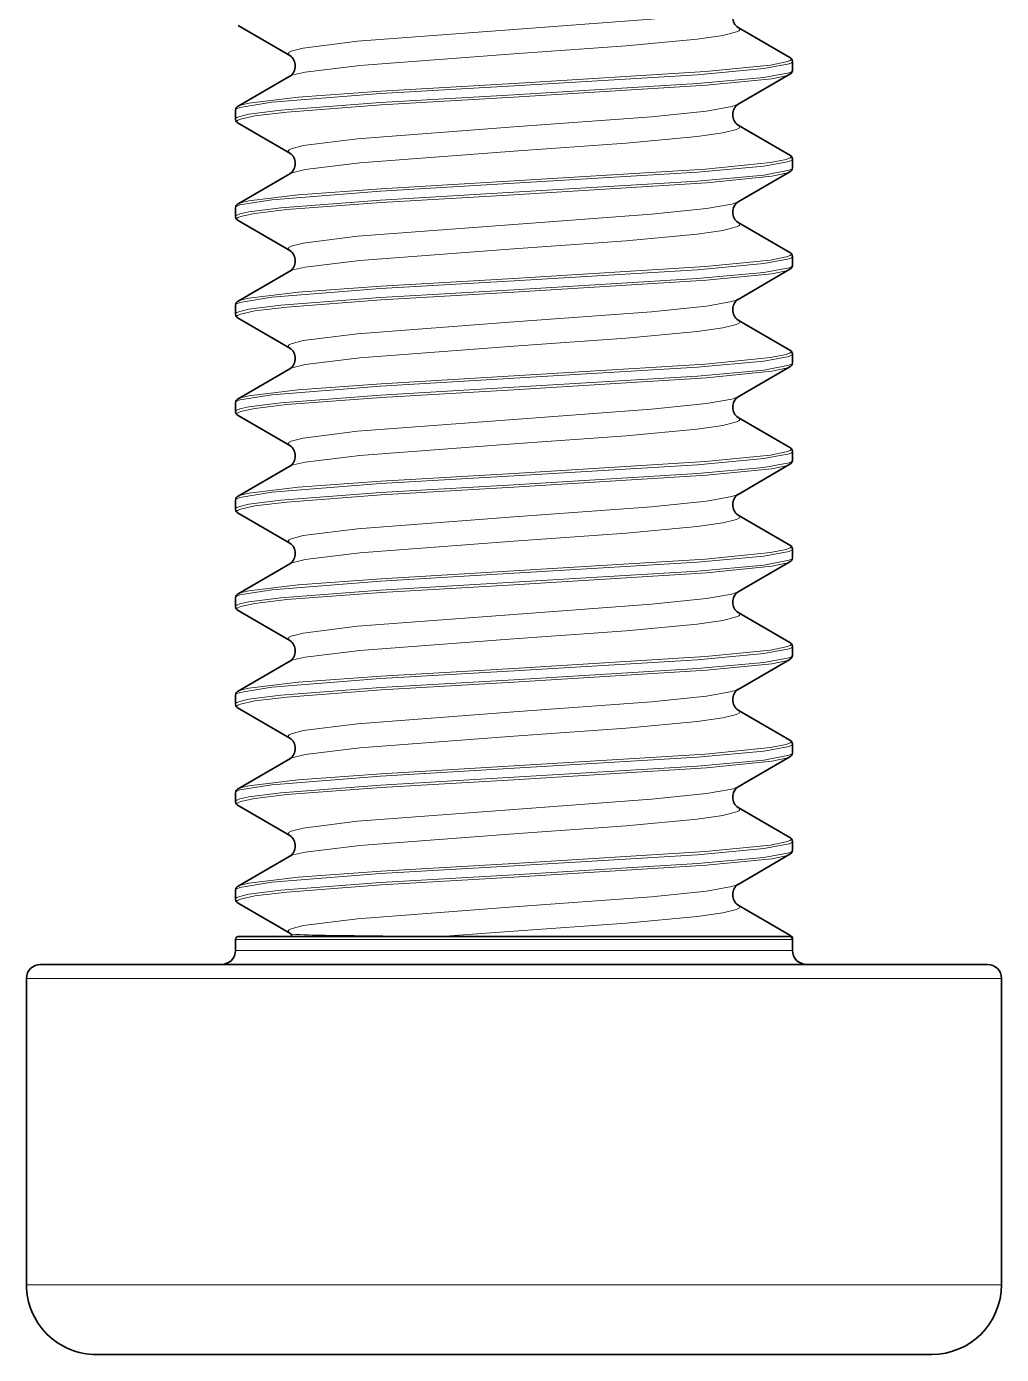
# Model space of a CAD drawing. Extents: x 276 to 976, y 40 to 757.
# Drawn here: x 594.5 to 601.5, y 102.36 to 111.9 of the extents above; entities that cross this region are included whole.
import ezdxf

# ---------------------------------------------------------------- set-up
doc = ezdxf.new("R2010")
doc.units = 0

msp = doc.modelspace()

# ---------------------------------------------------------------- linework, layer by layer
at = {"color": 7, "lineweight": 35, "ltscale": 0.010724}
for p, q in [((596.0155, 111.9034), (596.3865, 111.6879)), ((599.9769, 111.6739), (599.606, 111.8893)), ((599.9769, 111.5534), (599.606, 111.338)), ((596.0155, 111.3239), (596.3865, 111.5393)), ((596.0155, 111.2034), (596.3865, 110.9879)), ((599.9769, 110.9739), (599.606, 111.1893)), ((596.0155, 110.6239), (596.3865, 110.8393)), ((599.9769, 110.8533), (599.606, 110.6379)), ((596.0155, 110.5034), (596.3865, 110.2879)), ((599.9769, 110.2739), (599.606, 110.4893)), ((596.0155, 109.9239), (596.3865, 110.1393)), ((599.9769, 110.1534), (599.606, 109.9379)), ((596.0155, 109.8034), (596.3865, 109.588)), ((599.9769, 109.5739), (599.606, 109.7893)), ((599.9769, 109.4534), (599.606, 109.2379)), ((596.0155, 109.2239), (596.3865, 109.4393)), ((596.0155, 109.1033), (596.3865, 108.8879)), ((599.9769, 108.8739), (599.606, 109.0893)), ((596.0155, 108.5239), (596.3865, 108.7393)), ((599.9769, 108.7534), (599.606, 108.5379)), ((596.0155, 108.4034), (596.3865, 108.1879)), ((599.9769, 108.1739), (599.606, 108.3893)), ((596.0155, 107.8239), (596.3865, 108.0393)), ((599.9769, 108.0534), (599.606, 107.838)), ((596.0155, 107.7034), (596.3865, 107.4879)), ((599.9769, 107.4739), (599.606, 107.6893)), ((599.9769, 107.3533), (599.606, 107.1379)), ((596.0155, 107.1239), (596.3865, 107.3393)), ((596.0155, 107.0034), (596.3865, 106.7879)), ((599.9769, 106.7739), (599.606, 106.9893)), ((596.0155, 106.4239), (596.3865, 106.6393)), ((599.9769, 106.6534), (599.606, 106.4379)), ((596.0155, 106.3034), (596.3865, 106.088)), ((599.9769, 106.0739), (599.606, 106.2893)), ((596.0155, 105.7239), (596.3865, 105.9393)), ((599.9769, 105.9534), (599.606, 105.7379)), ((599.9769, 105.3739), (599.606, 105.5893))]:
    msp.add_line(p, q, dxfattribs=at)
at = {"color": 7, "lineweight": 35, "ltscale": 0.001609}
for p, q in [((599.9962, 111.6458), (599.9962, 111.5815)), ((595.9962, 111.2958), (595.9962, 111.2315)), ((599.9962, 110.9458), (599.9962, 110.8815)), ((595.9962, 110.5958), (595.9962, 110.5315)), ((599.9962, 110.2458), (599.9962, 110.1815)), ((595.9962, 109.8958), (595.9962, 109.8315)), ((599.9962, 109.5458), (599.9962, 109.4815)), ((595.9962, 109.1958), (595.9962, 109.1315)), ((599.9962, 108.8458), (599.9962, 108.7815)), ((595.9962, 108.4958), (595.9962, 108.4315)), ((599.9962, 108.1458), (599.9962, 108.0815)), ((595.9962, 107.7958), (595.9962, 107.7315)), ((599.9962, 107.4458), (599.9962, 107.3815)), ((595.9962, 107.0958), (595.9962, 107.0315)), ((599.9962, 106.7458), (599.9962, 106.6815)), ((595.9962, 106.3958), (595.9962, 106.3315)), ((599.9962, 106.0458), (599.9962, 105.9815)), ((595.9962, 105.6958), (595.9962, 105.6315))]:
    msp.add_line(p, q, dxfattribs=at)
at = {"color": 7, "lineweight": 13, "ltscale": 0.024036}
for p, q in [((597.0374, 111.4151), (597.9972, 111.4709)), ((597.0374, 110.7151), (597.9972, 110.7709)), ((597.0374, 110.0151), (597.9972, 110.0709)), ((597.0374, 109.3151), (597.9972, 109.3709)), ((597.0374, 108.6151), (597.9972, 108.6709)), ((597.0374, 107.9151), (597.9972, 107.9709)), ((597.0374, 107.2151), (597.9972, 107.2709)), ((597.0374, 106.5151), (597.9972, 106.5709)), ((597.0374, 105.8151), (597.9972, 105.8709))]:
    msp.add_line(p, q, dxfattribs=at)
at = {"color": 7, "lineweight": 13, "ltscale": 0.023913}
for p, q in [((597.0413, 111.4324), (597.9962, 111.4882)), ((597.0413, 110.7324), (597.9962, 110.7882)), ((597.0413, 110.0324), (597.9962, 110.0882)), ((597.0413, 109.3324), (597.9962, 109.3882)), ((597.0413, 108.6324), (597.9962, 108.6882)), ((597.0413, 107.9324), (597.9962, 107.9882)), ((597.0413, 107.2324), (597.9962, 107.2882)), ((597.0413, 106.5324), (597.9962, 106.5882)), ((597.0413, 105.8324), (597.9962, 105.8882))]:
    msp.add_line(p, q, dxfattribs=at)
at = {"color": 7, "lineweight": 13, "ltscale": 0.023988}
for p, q in [((597.9952, 111.4064), (597.0374, 111.3508)), ((597.9952, 110.7064), (597.0374, 110.6508)), ((597.9952, 110.0064), (597.0374, 109.9508)), ((597.9952, 109.3064), (597.0374, 109.2508)), ((597.9952, 108.6064), (597.0374, 108.5508)), ((597.9952, 107.9064), (597.0374, 107.8508)), ((597.9952, 107.2064), (597.0374, 107.1508)), ((597.9952, 106.5064), (597.0374, 106.4508)), ((597.9952, 105.8064), (597.0374, 105.7508))]:
    msp.add_line(p, q, dxfattribs=at)
at = {"color": 7, "lineweight": 13, "ltscale": 0.02387}
for p, q in [((597.9962, 111.3891), (597.043, 111.3335)), ((597.9962, 110.6891), (597.043, 110.6335)), ((597.9962, 109.9891), (597.043, 109.9335)), ((597.9962, 109.2891), (597.043, 109.2335)), ((597.9962, 108.5891), (597.043, 108.5335)), ((597.9962, 107.8891), (597.043, 107.8335)), ((597.9962, 107.1891), (597.043, 107.1335)), ((597.9962, 106.4891), (597.043, 106.4335)), ((597.9962, 105.7891), (597.043, 105.7335))]:
    msp.add_line(p, q, dxfattribs=at)
at = {"color": 7, "lineweight": 35, "ltscale": 0.010723}
msp.add_line((596.0155, 105.6033), (596.3864, 105.388), dxfattribs=at)
at = {"color": 7, "lineweight": 35, "ltscale": 0.025768}
msp.add_line((596.0162, 105.3629), (597.0469, 105.3629), dxfattribs=at)
at = {"color": 7, "lineweight": 35, "ltscale": 0.000320294}
msp.add_line((596.3967, 105.3804), (596.3864, 105.388), dxfattribs=at)
at = {"color": 7, "lineweight": 13, "ltscale": 0.020668}
msp.add_line((596.6426, 105.3729), (597.4693, 105.3643), dxfattribs=at)
at = {"color": 7, "lineweight": 35, "ltscale": 0.073117}
msp.add_line((597.0469, 105.3629), (599.9716, 105.3629), dxfattribs=at)
at = {"color": 7, "lineweight": 13, "ltscale": 6.45766e-05}
msp.add_line((597.4693, 105.3643), (597.4671, 105.3629), dxfattribs=at)
at = {"color": 7, "lineweight": 13, "ltscale": 0.013205}
msp.add_line((597.9962, 105.4011), (597.4693, 105.3643), dxfattribs=at)
at = {"color": 7, "lineweight": 13, "ltscale": 0.013173}
msp.add_line((597.4693, 105.3643), (597.9962, 105.3643), dxfattribs=at)
at = {"color": 7, "lineweight": 13, "ltscale": 0.049747}
msp.add_line((597.9962, 105.3643), (599.9861, 105.3643), dxfattribs=at)
at = {"color": 7, "lineweight": 13, "ltscale": 0.000363223}
msp.add_line((599.9861, 105.3643), (599.9716, 105.3629), dxfattribs=at)
at = {"color": 7, "lineweight": 35, "ltscale": 0.00033158}
msp.add_line((599.9875, 105.3659), (599.9769, 105.3739), dxfattribs=at)
at = {"color": 7, "lineweight": 13, "ltscale": 5.44113e-05}
msp.add_line((599.9861, 105.3643), (599.9875, 105.3659), dxfattribs=at)
at = {"color": 7, "lineweight": 35, "ltscale": 0.000115698}
msp.add_line((599.9962, 105.3459), (599.9958, 105.3505), dxfattribs=at)
at = {"color": 7, "lineweight": 35, "ltscale": 0.002075}
msp.add_line((599.9962, 105.3459), (599.9962, 105.2629), dxfattribs=at)
at = {"color": 7, "lineweight": 13, "ltscale": 0.026028}
for p, q in [((595.9962, 105.3429), (597.0374, 105.3429)), ((595.9962, 105.2629), (597.0374, 105.2629))]:
    msp.add_line(p, q, dxfattribs=at)
at = {"color": 7, "lineweight": 35, "ltscale": 0.002}
msp.add_line((595.9962, 105.3429), (595.9962, 105.2629), dxfattribs=at)
at = {"color": 7, "lineweight": 13, "ltscale": 0.073856}
msp.add_line((597.0374, 105.3429), (599.9916, 105.3429), dxfattribs=at)
at = {"color": 7, "lineweight": 13, "ltscale": 0.073972}
msp.add_line((597.0374, 105.2629), (599.9962, 105.2629), dxfattribs=at)
at = {"color": 7, "lineweight": 35, "ltscale": 0.044249}
msp.add_line((594.5962, 105.1629), (596.3661, 105.1629), dxfattribs=at)
at = {"color": 7, "lineweight": 35, "ltscale": 0.125751}
msp.add_line((596.3661, 105.1629), (601.3962, 105.1629), dxfattribs=at)
at = {"color": 7, "lineweight": 13, "ltscale": 0.045551}
for p, q in [((594.4962, 105.0629), (596.3182, 105.0629)), ((594.4962, 102.8629), (596.3182, 102.8629))]:
    msp.add_line(p, q, dxfattribs=at)
at = {"color": 7, "lineweight": 35, "ltscale": 0.055}
for p, q in [((594.4962, 105.0629), (594.4962, 102.8629)), ((601.4962, 105.0629), (601.4962, 102.8629))]:
    msp.add_line(p, q, dxfattribs=at)
at = {"color": 7, "lineweight": 13, "ltscale": 0.129449}
for p, q in [((596.3182, 105.0629), (601.4962, 105.0629)), ((596.3182, 102.8629), (601.4962, 102.8629))]:
    msp.add_line(p, q, dxfattribs=at)
at = {"color": 7, "lineweight": 35, "ltscale": 0.039043}
msp.add_line((594.9962, 102.3629), (596.5579, 102.3629), dxfattribs=at)
at = {"color": 7, "lineweight": 35, "ltscale": 0.110957}
msp.add_line((596.5579, 102.3629), (600.9962, 102.3629), dxfattribs=at)
at = {"color": 7, "lineweight": 13}
for points in [[(599.606, 112.0379), (599.5599, 112.0214), (599.3785, 111.9899), (598.9839, 111.9491), (597.9962, 111.8761)], [(597.9962, 111.8761), (596.8731, 111.7909), (596.4825, 111.7419), (596.3972, 111.7196), (596.3828, 111.712), (596.3783, 111.7081), (596.3752, 111.7024), (596.3755, 111.6985), (596.3768, 111.696), (596.3865, 111.6879)], [(599.606, 111.8893), (599.6136, 111.8837), (599.6158, 111.8808), (599.6173, 111.8766), (599.6171, 111.8745), (599.615, 111.8702), (599.6105, 111.866), (599.5947, 111.8575), (599.4962, 111.8328), (599.3115, 111.8066), (598.801, 111.759), (597.9962, 111.7011)], [(597.9962, 111.7011), (596.8903, 111.6175), (596.4969, 111.5696), (596.4109, 111.5496), (596.3865, 111.5393)], [(597.9962, 111.4882), (599.3702, 111.5731), (599.8386, 111.62), (599.9504, 111.642), (599.9783, 111.6532), (599.9843, 111.6582), (599.9857, 111.6607), (599.9861, 111.6645), (599.9854, 111.6664), (599.9823, 111.6701), (599.9769, 111.6739)], [(597.9972, 111.4709), (599.3135, 111.5509), (599.7908, 111.5949), (599.9723, 111.6286), (599.9888, 111.6362), (599.9935, 111.64), (599.9959, 111.6439), (599.9962, 111.6458)], [(597.9952, 111.4064), (599.3127, 111.4865), (599.7905, 111.5305), (599.9722, 111.5642), (599.9888, 111.5719), (599.9935, 111.5757), (599.9959, 111.5795), (599.9962, 111.5815)], [(597.9962, 111.3891), (599.3795, 111.4747), (599.8464, 111.5221), (599.95, 111.5428), (599.9769, 111.5534)], [(595.9962, 111.2958), (595.9966, 111.298), (595.9996, 111.3024), (596.0057, 111.3067), (596.0269, 111.3154), (596.2567, 111.3533), (597.0374, 111.4151)], [(597.0374, 111.3508), (596.3219, 111.2959), (596.093, 111.2663), (596.0266, 111.2509), (596.0072, 111.2432), (595.9996, 111.238), (595.9974, 111.2354), (595.9962, 111.2315)], [(596.0155, 111.3239), (596.0328, 111.3314), (596.093, 111.3462), (596.4455, 111.3886), (597.0413, 111.4324)], [(597.043, 111.3335), (596.3652, 111.2821), (596.1349, 111.2544), (596.0316, 111.2319), (596.0146, 111.2243), (596.0095, 111.2205), (596.0068, 111.2167), (596.0062, 111.2148), (596.007, 111.211), (596.0088, 111.2084), (596.0155, 111.2034)], [(599.606, 111.338), (599.5599, 111.3214), (599.3785, 111.2899), (598.9839, 111.2491), (597.9962, 111.1761)], [(597.9962, 111.1761), (596.8731, 111.0909), (596.4825, 111.0419), (596.3972, 111.0196), (596.3828, 111.012), (596.3783, 111.0081), (596.3752, 111.0024), (596.3755, 110.9986), (596.3768, 110.996), (596.3865, 110.9879)], [(599.606, 111.1893), (599.6136, 111.1837), (599.6158, 111.1808), (599.6173, 111.1766), (599.6171, 111.1745), (599.615, 111.1702), (599.6105, 111.166), (599.5947, 111.1575), (599.4962, 111.1328), (599.3115, 111.1066), (598.801, 111.059), (597.9962, 111.0011)], [(597.9962, 111.0011), (596.8903, 110.9175), (596.4969, 110.8696), (596.4109, 110.8496), (596.3865, 110.8393)], [(597.9962, 110.7882), (599.3702, 110.8731), (599.8386, 110.92), (599.9504, 110.942), (599.9783, 110.9532), (599.9843, 110.9582), (599.9857, 110.9607), (599.9861, 110.9645), (599.9854, 110.9664), (599.9823, 110.9701), (599.9769, 110.9739)], [(597.9952, 110.7064), (599.3127, 110.7865), (599.7905, 110.8305), (599.9722, 110.8642), (599.9888, 110.8719), (599.9935, 110.8757), (599.9959, 110.8795), (599.9962, 110.8815)], [(597.9972, 110.7709), (599.3135, 110.8509), (599.7908, 110.8949), (599.9723, 110.9286), (599.9888, 110.9362), (599.9935, 110.94), (599.9959, 110.9439), (599.9962, 110.9458)], [(597.9962, 110.6891), (599.3795, 110.7747), (599.8464, 110.8221), (599.95, 110.8428), (599.9769, 110.8533)], [(595.9962, 110.5958), (595.9966, 110.598), (595.9996, 110.6024), (596.0057, 110.6067), (596.0269, 110.6154), (596.2567, 110.6533), (597.0374, 110.7151)], [(596.0155, 110.6239), (596.0328, 110.6314), (596.093, 110.6462), (596.4455, 110.6886), (597.0413, 110.7324)], [(597.0374, 110.6508), (596.3219, 110.5959), (596.093, 110.5663), (596.0266, 110.5509), (596.0072, 110.5432), (595.9996, 110.538), (595.9974, 110.5354), (595.9962, 110.5315)], [(597.043, 110.6335), (596.3652, 110.5821), (596.1349, 110.5544), (596.0316, 110.5319), (596.0146, 110.5243), (596.0095, 110.5205), (596.0068, 110.5167), (596.0062, 110.5148), (596.007, 110.511), (596.0088, 110.5084), (596.0155, 110.5034)], [(599.606, 110.6379), (599.5599, 110.6214), (599.3785, 110.5899), (598.9839, 110.5491), (597.9962, 110.4761)], [(597.9962, 110.4761), (596.8731, 110.3909), (596.4825, 110.3419), (596.3972, 110.3196), (596.3828, 110.312), (596.3783, 110.3081), (596.3752, 110.3024), (596.3755, 110.2986), (596.3768, 110.296), (596.3865, 110.2879)], [(599.606, 110.4893), (599.6136, 110.4837), (599.6158, 110.4809), (599.6173, 110.4766), (599.6171, 110.4745), (599.615, 110.4702), (599.6105, 110.466), (599.5947, 110.4575), (599.4962, 110.4328), (599.3115, 110.4066), (598.801, 110.359), (597.9962, 110.3011)], [(597.9962, 110.3011), (596.8903, 110.2175), (596.4969, 110.1696), (596.4109, 110.1496), (596.3865, 110.1393)], [(597.9962, 110.0882), (599.3702, 110.1731), (599.8386, 110.22), (599.9504, 110.242), (599.9783, 110.2532), (599.9843, 110.2582), (599.9857, 110.2607), (599.9861, 110.2645), (599.9854, 110.2664), (599.9823, 110.2701), (599.9769, 110.2739)], [(597.9972, 110.0709), (599.3135, 110.1509), (599.7908, 110.1949), (599.9723, 110.2286), (599.9888, 110.2362), (599.9935, 110.2401), (599.9959, 110.2439), (599.9962, 110.2458)], [(597.9952, 110.0064), (599.3127, 110.0865), (599.7905, 110.1305), (599.9722, 110.1642), (599.9888, 110.1719), (599.9935, 110.1757), (599.9959, 110.1796), (599.9962, 110.1815)], [(597.9962, 109.9891), (599.3795, 110.0748), (599.8464, 110.1221), (599.95, 110.1428), (599.9769, 110.1534)], [(596.0155, 109.9239), (596.0328, 109.9314), (596.093, 109.9462), (596.4455, 109.9886), (597.0413, 110.0324)], [(595.9962, 109.8958), (595.9966, 109.898), (595.9996, 109.9024), (596.0057, 109.9067), (596.0269, 109.9154), (596.2567, 109.9533), (597.0374, 110.0151)], [(597.0374, 109.9508), (596.3219, 109.896), (596.093, 109.8663), (596.0266, 109.8509), (596.0072, 109.8432), (595.9996, 109.838), (595.9974, 109.8354), (595.9962, 109.8315)], [(597.043, 109.9335), (596.3652, 109.8821), (596.1349, 109.8544), (596.0316, 109.8319), (596.0146, 109.8243), (596.0095, 109.8205), (596.0068, 109.8167), (596.0062, 109.8148), (596.007, 109.811), (596.0088, 109.8084), (596.0155, 109.8034)], [(599.606, 109.9379), (599.5599, 109.9214), (599.3785, 109.8899), (598.9839, 109.8491), (597.9962, 109.7761)], [(597.9962, 109.7761), (596.8731, 109.6909), (596.4825, 109.6419), (596.3972, 109.6196), (596.3828, 109.612), (596.3783, 109.6081), (596.3752, 109.6024), (596.3755, 109.5985), (596.3768, 109.596), (596.3865, 109.588)], [(599.606, 109.7893), (599.6136, 109.7837), (599.6158, 109.7809), (599.6173, 109.7766), (599.6171, 109.7745), (599.615, 109.7702), (599.6105, 109.766), (599.5947, 109.7575), (599.4962, 109.7328), (599.3115, 109.7066), (598.801, 109.659), (597.9962, 109.6012)], [(597.9962, 109.6012), (596.8903, 109.5175), (596.4969, 109.4696), (596.4109, 109.4496), (596.3865, 109.4393)], [(597.9962, 109.3882), (599.3702, 109.4731), (599.8386, 109.52), (599.9504, 109.542), (599.9783, 109.5532), (599.9843, 109.5582), (599.9857, 109.5607), (599.9861, 109.5645), (599.9854, 109.5664), (599.9823, 109.5701), (599.9769, 109.5739)], [(597.9972, 109.3709), (599.3135, 109.4509), (599.7908, 109.4949), (599.9723, 109.5286), (599.9888, 109.5362), (599.9935, 109.5401), (599.9959, 109.5439), (599.9962, 109.5458)], [(597.9952, 109.3064), (599.3127, 109.3865), (599.7905, 109.4305), (599.9722, 109.4642), (599.9888, 109.4719), (599.9935, 109.4757), (599.9959, 109.4795), (599.9962, 109.4815)], [(597.9962, 109.2891), (599.3795, 109.3748), (599.8464, 109.4221), (599.95, 109.4428), (599.9769, 109.4534)], [(595.9962, 109.1958), (595.9966, 109.198), (595.9996, 109.2023), (596.0057, 109.2067), (596.0269, 109.2154), (596.2567, 109.2533), (597.0374, 109.3151)], [(596.0155, 109.2239), (596.0328, 109.2314), (596.093, 109.2462), (596.4455, 109.2886), (597.0413, 109.3324)], [(597.0374, 109.2508), (596.3219, 109.1959), (596.093, 109.1663), (596.0266, 109.1509), (596.0072, 109.1432), (595.9996, 109.138), (595.9974, 109.1354), (595.9962, 109.1315)], [(597.043, 109.2335), (596.3652, 109.1821), (596.1349, 109.1544), (596.0316, 109.1319), (596.0146, 109.1243), (596.0095, 109.1205), (596.0068, 109.1167), (596.0062, 109.1148), (596.007, 109.111), (596.0088, 109.1084), (596.0155, 109.1033)], [(599.606, 109.2379), (599.5599, 109.2214), (599.3785, 109.1899), (598.9839, 109.1491), (597.9962, 109.0761)], [(597.9962, 109.0761), (596.8731, 108.9909), (596.4825, 108.9419), (596.3972, 108.9196), (596.3828, 108.912), (596.3783, 108.9081), (596.3752, 108.9024), (596.3755, 108.8985), (596.3768, 108.896), (596.3865, 108.8879)], [(599.606, 109.0893), (599.6136, 109.0837), (599.6158, 109.0808), (599.6173, 109.0766), (599.6171, 109.0745), (599.615, 109.0702), (599.6105, 109.066), (599.5947, 109.0575), (599.4962, 109.0328), (599.3115, 109.0066), (598.801, 108.959), (597.9962, 108.9011)], [(597.9962, 108.9011), (596.8903, 108.8175), (596.4969, 108.7696), (596.4109, 108.7496), (596.3865, 108.7393)], [(597.9962, 108.6882), (599.3702, 108.7731), (599.8386, 108.82), (599.9504, 108.842), (599.9783, 108.8532), (599.9843, 108.8582), (599.9857, 108.8607), (599.9861, 108.8645), (599.9854, 108.8664), (599.9823, 108.8701), (599.9769, 108.8739)], [(597.9952, 108.6064), (599.3127, 108.6865), (599.7905, 108.7305), (599.9722, 108.7642), (599.9888, 108.7719), (599.9935, 108.7757), (599.9959, 108.7795), (599.9962, 108.7815)], [(597.9972, 108.6709), (599.3135, 108.7509), (599.7908, 108.7949), (599.9723, 108.8286), (599.9888, 108.8362), (599.9935, 108.8401), (599.9959, 108.8439), (599.9962, 108.8458)], [(597.9962, 108.5891), (599.3795, 108.6747), (599.8464, 108.7221), (599.95, 108.7428), (599.9769, 108.7534)], [(595.9962, 108.4958), (595.9966, 108.498), (595.9996, 108.5023), (596.0057, 108.5067), (596.0269, 108.5154), (596.2567, 108.5533), (597.0374, 108.6151)], [(596.0155, 108.5239), (596.0328, 108.5314), (596.093, 108.5462), (596.4455, 108.5886), (597.0413, 108.6324)], [(597.0374, 108.5508), (596.3219, 108.4959), (596.093, 108.4663), (596.0266, 108.4509), (596.0072, 108.4432), (595.9996, 108.438), (595.9974, 108.4354), (595.9962, 108.4315)], [(597.043, 108.5335), (596.3652, 108.4821), (596.1349, 108.4544), (596.0316, 108.4319), (596.0146, 108.4243), (596.0095, 108.4205), (596.0068, 108.4167), (596.0062, 108.4148), (596.007, 108.411), (596.0088, 108.4084), (596.0155, 108.4034)], [(599.606, 108.5379), (599.5599, 108.5214), (599.3785, 108.4899), (598.9839, 108.4491), (597.9962, 108.3761)], [(597.9962, 108.3761), (596.8731, 108.2909), (596.4825, 108.2419), (596.3972, 108.2196), (596.3828, 108.212), (596.3783, 108.2081), (596.3752, 108.2024), (596.3755, 108.1985), (596.3768, 108.196), (596.3865, 108.1879)], [(599.606, 108.3893), (599.6136, 108.3837), (599.6158, 108.3808), (599.6173, 108.3766), (599.6171, 108.3745), (599.615, 108.3702), (599.6105, 108.366), (599.5947, 108.3575), (599.4962, 108.3328), (599.3115, 108.3066), (598.801, 108.259), (597.9962, 108.2011)], [(597.9962, 108.2011), (596.8903, 108.1175), (596.4969, 108.0696), (596.4109, 108.0496), (596.3865, 108.0393)], [(597.9962, 107.9882), (599.3702, 108.0731), (599.8386, 108.12), (599.9504, 108.142), (599.9783, 108.1532), (599.9843, 108.1582), (599.9857, 108.1607), (599.9861, 108.1645), (599.9854, 108.1664), (599.9823, 108.1701), (599.9769, 108.1739)], [(597.9972, 107.9709), (599.3135, 108.0509), (599.7908, 108.0949), (599.9723, 108.1286), (599.9888, 108.1362), (599.9935, 108.14), (599.9959, 108.1439), (599.9962, 108.1458)], [(597.9952, 107.9064), (599.3127, 107.9865), (599.7905, 108.0305), (599.9722, 108.0642), (599.9888, 108.0719), (599.9935, 108.0757), (599.9959, 108.0795), (599.9962, 108.0815)], [(597.9962, 107.8891), (599.3795, 107.9747), (599.8464, 108.0221), (599.95, 108.0428), (599.9769, 108.0534)], [(596.0155, 107.8239), (596.0328, 107.8314), (596.093, 107.8462), (596.4455, 107.8886), (597.0413, 107.9324)], [(595.9962, 107.7958), (595.9966, 107.798), (595.9996, 107.8024), (596.0057, 107.8067), (596.0269, 107.8154), (596.2567, 107.8533), (597.0374, 107.9151)], [(597.0374, 107.8508), (596.3219, 107.7959), (596.093, 107.7663), (596.0266, 107.7509), (596.0072, 107.7432), (595.9996, 107.738), (595.9974, 107.7354), (595.9962, 107.7315)], [(597.043, 107.8335), (596.3652, 107.7821), (596.1349, 107.7544), (596.0316, 107.7319), (596.0146, 107.7243), (596.0095, 107.7205), (596.0068, 107.7167), (596.0062, 107.7148), (596.007, 107.711), (596.0088, 107.7084), (596.0155, 107.7034)], [(599.606, 107.838), (599.5599, 107.8214), (599.3785, 107.7899), (598.9839, 107.7491), (597.9962, 107.6761)], [(597.9962, 107.6761), (596.8731, 107.5909), (596.4825, 107.5419), (596.3972, 107.5196), (596.3828, 107.512), (596.3783, 107.5081), (596.3752, 107.5024), (596.3755, 107.4986), (596.3768, 107.496), (596.3865, 107.4879)], [(599.606, 107.6893), (599.6136, 107.6837), (599.6158, 107.6808), (599.6173, 107.6766), (599.6171, 107.6745), (599.615, 107.6702), (599.6105, 107.666), (599.5947, 107.6575), (599.4962, 107.6328), (599.3115, 107.6066), (598.801, 107.559), (597.9962, 107.5011)], [(597.9962, 107.5011), (596.8903, 107.4175), (596.4969, 107.3696), (596.4109, 107.3496), (596.3865, 107.3393)], [(597.9962, 107.2882), (599.3702, 107.3731), (599.8386, 107.42), (599.9504, 107.442), (599.9783, 107.4532), (599.9843, 107.4582), (599.9857, 107.4607), (599.9861, 107.4645), (599.9854, 107.4664), (599.9823, 107.4701), (599.9769, 107.4739)], [(597.9972, 107.2709), (599.3135, 107.3509), (599.7908, 107.3949), (599.9723, 107.4286), (599.9888, 107.4362), (599.9935, 107.44), (599.9959, 107.4439), (599.9962, 107.4458)], [(597.9952, 107.2064), (599.3127, 107.2865), (599.7905, 107.3305), (599.9722, 107.3642), (599.9888, 107.3719), (599.9935, 107.3757), (599.9959, 107.3795), (599.9962, 107.3815)], [(597.9962, 107.1891), (599.3795, 107.2747), (599.8464, 107.3221), (599.95, 107.3428), (599.9769, 107.3533)], [(595.9962, 107.0958), (595.9966, 107.098), (595.9996, 107.1024), (596.0057, 107.1067), (596.0269, 107.1154), (596.2567, 107.1533), (597.0374, 107.2151)], [(596.0155, 107.1239), (596.0328, 107.1314), (596.093, 107.1462), (596.4455, 107.1886), (597.0413, 107.2324)], [(597.0374, 107.1508), (596.3219, 107.0959), (596.093, 107.0663), (596.0266, 107.0509), (596.0072, 107.0432), (595.9996, 107.038), (595.9974, 107.0354), (595.9962, 107.0315)], [(597.043, 107.1335), (596.3652, 107.0821), (596.1349, 107.0544), (596.0316, 107.0319), (596.0146, 107.0243), (596.0095, 107.0205), (596.0068, 107.0167), (596.0062, 107.0148), (596.007, 107.011), (596.0088, 107.0084), (596.0155, 107.0034)], [(599.606, 107.1379), (599.5599, 107.1214), (599.3785, 107.0899), (598.9839, 107.0491), (597.9962, 106.9761)], [(597.9962, 106.9761), (596.8731, 106.8909), (596.4825, 106.8419), (596.3972, 106.8196), (596.3828, 106.812), (596.3783, 106.8081), (596.3752, 106.8024), (596.3755, 106.7986), (596.3768, 106.796), (596.3865, 106.7879)], [(599.606, 106.9893), (599.6136, 106.9837), (599.6158, 106.9809), (599.6173, 106.9766), (599.6171, 106.9745), (599.615, 106.9702), (599.6105, 106.966), (599.5947, 106.9575), (599.4962, 106.9328), (599.3115, 106.9066), (598.801, 106.859), (597.9962, 106.8011)], [(597.9962, 106.8011), (596.8903, 106.7175), (596.4969, 106.6696), (596.4109, 106.6496), (596.3865, 106.6393)], [(597.9952, 106.5064), (599.3127, 106.5865), (599.7905, 106.6305), (599.9722, 106.6642), (599.9888, 106.6719), (599.9935, 106.6757), (599.9959, 106.6796), (599.9962, 106.6815)], [(597.9962, 106.5882), (599.3702, 106.6731), (599.8386, 106.72), (599.9504, 106.742), (599.9783, 106.7532), (599.9843, 106.7582), (599.9857, 106.7607), (599.9861, 106.7645), (599.9854, 106.7664), (599.9823, 106.7701), (599.9769, 106.7739)], [(597.9972, 106.5709), (599.3135, 106.6509), (599.7908, 106.6949), (599.9723, 106.7286), (599.9888, 106.7362), (599.9935, 106.7401), (599.9959, 106.7439), (599.9962, 106.7458)], [(597.9962, 106.4891), (599.3795, 106.5748), (599.8464, 106.6221), (599.95, 106.6428), (599.9769, 106.6534)], [(595.9962, 106.3958), (595.9966, 106.398), (595.9996, 106.4024), (596.0057, 106.4067), (596.0269, 106.4154), (596.2567, 106.4533), (597.0374, 106.5151)], [(596.0155, 106.4239), (596.0328, 106.4314), (596.093, 106.4462), (596.4455, 106.4886), (597.0413, 106.5324)], [(597.0374, 106.4508), (596.3219, 106.396), (596.093, 106.3663), (596.0266, 106.3509), (596.0072, 106.3432), (595.9996, 106.338), (595.9974, 106.3354), (595.9962, 106.3315)], [(597.043, 106.4335), (596.3652, 106.3821), (596.1349, 106.3544), (596.0316, 106.3319), (596.0146, 106.3243), (596.0095, 106.3205), (596.0068, 106.3167), (596.0062, 106.3148), (596.007, 106.311), (596.0088, 106.3084), (596.0155, 106.3034)], [(599.606, 106.4379), (599.5599, 106.4214), (599.3785, 106.3899), (598.9839, 106.3491), (597.9962, 106.2761)], [(597.9962, 106.2761), (596.8731, 106.1909), (596.4825, 106.1419), (596.3972, 106.1196), (596.3828, 106.112), (596.3783, 106.1081), (596.3752, 106.1024), (596.3755, 106.0985), (596.3768, 106.096), (596.3865, 106.088)], [(599.606, 106.2893), (599.6136, 106.2837), (599.6158, 106.2809), (599.6173, 106.2766), (599.6171, 106.2745), (599.615, 106.2702), (599.6105, 106.266), (599.5947, 106.2575), (599.4962, 106.2328), (599.3115, 106.2066), (598.801, 106.159), (597.9962, 106.1012)], [(597.9962, 106.1012), (596.8903, 106.0175), (596.4969, 105.9696), (596.4109, 105.9496), (596.3865, 105.9393)], [(597.9962, 105.8882), (599.3702, 105.9731), (599.8386, 106.02), (599.9504, 106.042), (599.9783, 106.0532), (599.9843, 106.0582), (599.9857, 106.0607), (599.9861, 106.0645), (599.9854, 106.0664), (599.9823, 106.0701), (599.9769, 106.0739)], [(597.9972, 105.8709), (599.3135, 105.9509), (599.7908, 105.9949), (599.9723, 106.0286), (599.9888, 106.0362), (599.9935, 106.0401), (599.9959, 106.0439), (599.9962, 106.0458)], [(597.9952, 105.8064), (599.3127, 105.8865), (599.7905, 105.9305), (599.9722, 105.9642), (599.9888, 105.9719), (599.9935, 105.9757), (599.9959, 105.9795), (599.9962, 105.9815)], [(597.9962, 105.7891), (599.3795, 105.8748), (599.8464, 105.9221), (599.95, 105.9428), (599.9769, 105.9534)], [(596.0155, 105.7239), (596.0328, 105.7314), (596.093, 105.7462), (596.4455, 105.7886), (597.0413, 105.8324)], [(595.9962, 105.6958), (595.9966, 105.698), (595.9996, 105.7023), (596.0057, 105.7067), (596.0269, 105.7154), (596.2567, 105.7533), (597.0374, 105.8151)], [(597.0374, 105.7508), (596.3219, 105.6959), (596.093, 105.6663), (596.0266, 105.6509), (596.0072, 105.6432), (595.9996, 105.638), (595.9974, 105.6354), (595.9962, 105.6315)], [(597.043, 105.7335), (596.3652, 105.6821), (596.1349, 105.6544), (596.0316, 105.6319), (596.0146, 105.6243), (596.0095, 105.6205), (596.0068, 105.6167), (596.0062, 105.6148), (596.007, 105.611), (596.0088, 105.6084), (596.0155, 105.6033)], [(599.606, 105.7379), (599.5599, 105.7214), (599.3785, 105.6899), (598.9839, 105.6491), (597.9962, 105.5761)], [(597.9962, 105.5761), (596.8732, 105.4909), (596.4825, 105.4419), (596.3972, 105.4196), (596.3828, 105.412), (596.3783, 105.4081), (596.3752, 105.4024), (596.3755, 105.3986), (596.3768, 105.396), (596.3864, 105.388)], [(599.606, 105.5893), (599.6136, 105.5837), (599.6158, 105.5808), (599.6173, 105.5766), (599.6171, 105.5745), (599.615, 105.5702), (599.6105, 105.566), (599.5947, 105.5575), (599.4962, 105.5328), (599.3115, 105.5066), (598.801, 105.459), (597.9962, 105.4011)]]:
    msp.add_lwpolyline(points, dxfattribs=at)
at = {"color": 7, "lineweight": 35}
for centre, radius, start, end in [((599.6548, 111.9622), 0.0879, 179.03845, 236.16191), ((596.3376, 111.6151), 0.0879, 359.0384, 56.16191), ((599.9633, 111.6435), 0.0331, 3.9697, 65.95777), ((596.3376, 111.6122), 0.0879, 303.83809, 0.96158), ((599.963, 111.5839), 0.0334, 294.52241, 355.76272), ((596.0291, 111.2935), 0.0331, 114.04223, 176.0303), ((599.6548, 111.2651), 0.0879, 123.83809, 180.9616), ((599.6548, 111.2622), 0.0879, 179.03842, 236.16191), ((596.0294, 111.2339), 0.0334, 184.23728, 245.4776), ((596.3376, 110.9151), 0.0879, 359.03841, 56.16191), ((599.9633, 110.9435), 0.0331, 3.9697, 65.95777), ((596.3376, 110.9122), 0.0879, 303.83809, 0.96159), ((599.963, 110.8839), 0.0334, 294.5224, 355.76273), ((596.0291, 110.5935), 0.0331, 114.04223, 176.0303), ((599.6548, 110.5651), 0.0879, 123.83809, 180.96158), ((596.0294, 110.5339), 0.0334, 184.23729, 245.47759), ((599.6548, 110.5622), 0.0879, 179.0384, 236.16191), ((596.3376, 110.2151), 0.0879, 359.03839, 56.16191), ((596.3376, 110.2122), 0.0879, 303.83809, 0.96157), ((599.9633, 110.2435), 0.0331, 3.9697, 65.95778), ((599.963, 110.1839), 0.0334, 294.52241, 355.76273), ((596.0291, 109.8935), 0.0331, 114.04223, 176.0303), ((599.6548, 109.8651), 0.0879, 123.83809, 180.96158), ((596.0294, 109.8339), 0.0334, 184.23729, 245.47759), ((599.6548, 109.8622), 0.0879, 179.0384, 236.16191), ((596.3376, 109.5151), 0.0879, 359.03839, 56.16191), ((599.9633, 109.5435), 0.0331, 3.9697, 65.95778), ((596.3376, 109.5122), 0.0879, 303.83809, 0.96157), ((599.963, 109.4839), 0.0334, 294.5224, 355.76273), ((596.0291, 109.1935), 0.0331, 114.04223, 176.0303), ((599.6548, 109.1651), 0.0879, 123.83809, 180.96156), ((599.6548, 109.1622), 0.0879, 179.03838, 236.16191), ((596.0294, 109.1339), 0.0334, 184.23729, 245.47759), ((596.3376, 108.8151), 0.0879, 359.03839, 56.16191), ((599.9633, 108.8435), 0.0331, 3.9697, 65.95778), ((596.3376, 108.8122), 0.0879, 303.83809, 0.96157), ((599.963, 108.7839), 0.0334, 294.52243, 355.76268), ((596.0291, 108.4935), 0.0331, 114.04223, 176.0303), ((599.6548, 108.4651), 0.0879, 123.83811, 180.96169), ((596.0294, 108.4339), 0.0334, 184.23725, 245.47761), ((599.6548, 108.4622), 0.0879, 179.03851, 236.16192), ((596.3376, 108.1151), 0.0879, 359.03847, 56.16191), ((596.3376, 108.1122), 0.0879, 303.8381, 0.96165), ((599.9633, 108.1435), 0.0331, 3.96971, 65.95776), ((599.963, 108.0839), 0.0334, 294.52241, 355.76271), ((596.0291, 107.7935), 0.0331, 114.04222, 176.03031), ((599.6548, 107.7651), 0.0879, 123.83809, 180.96159), ((596.0294, 107.7339), 0.0334, 184.23731, 245.47757), ((599.6548, 107.7622), 0.0879, 179.03841, 236.16191), ((596.3376, 107.4151), 0.0879, 359.03835, 56.1619), ((599.9633, 107.4435), 0.0331, 3.9697, 65.95778), ((596.3376, 107.4122), 0.0879, 303.83809, 0.96153), ((599.963, 107.3839), 0.0334, 294.52239, 355.76274), ((596.0291, 107.0935), 0.0331, 114.04223, 176.0303), ((599.6548, 107.0651), 0.0879, 123.83809, 180.96154), ((599.6548, 107.0622), 0.0879, 179.03836, 236.16191), ((596.0294, 107.0339), 0.0334, 184.23728, 245.4776), ((596.3376, 106.7151), 0.0879, 359.03843, 56.16191), ((596.3376, 106.7122), 0.0879, 303.83809, 0.96161), ((599.9633, 106.7435), 0.0331, 3.96969, 65.95778), ((599.963, 106.6839), 0.0334, 294.52241, 355.76272), ((596.0291, 106.3935), 0.0331, 114.04222, 176.0303), ((599.6548, 106.3651), 0.0879, 123.83809, 180.96159), ((596.0294, 106.3339), 0.0334, 184.23725, 245.47762), ((599.6548, 106.3622), 0.0879, 179.03841, 236.16191), ((596.3376, 106.0151), 0.0879, 359.03849, 56.16192), ((596.3376, 106.0122), 0.0879, 303.8381, 0.96167), ((599.9633, 106.0435), 0.0331, 3.9697, 65.95777), ((599.963, 105.9839), 0.0334, 294.5224, 355.76272), ((599.6548, 105.6651), 0.0879, 123.83809, 180.96158), ((596.0291, 105.6935), 0.0331, 114.04222, 176.03031), ((596.0294, 105.6339), 0.0334, 184.23729, 245.47758), ((599.6548, 105.6622), 0.0879, 179.0384, 236.16191), ((596.0162, 105.3429), 0.02, 90.03364, 179.96637), ((596.39, 105.373), 0.01, 270.73921, 47.78464), ((599.9685, 105.3459), 0.0277, 9.55743, 46.41712), ((595.8961, 105.263), 0.1, 270.03362, 359.96638), ((600.0963, 105.263), 0.1, 180.03363, 269.96638), ((594.5963, 105.0629), 0.1, 90.03363, 179.96637), ((601.3961, 105.0629), 0.1, 0.03363, 89.96637), ((594.9962, 102.8629), 0.5, 179.99999, 270), ((600.9962, 102.8629), 0.5, 270, 360)]:
    msp.add_arc(centre, radius, start, end, dxfattribs=at)
at = {"color": 7, "lineweight": 13}
for centre, radius, start, end in [((596.6121, 109.0877), 3.7142, 266.67533, 270.47121), ((599.9716, 105.3429), 0.02, 359.92321, 89.923), ((599.9705, 105.3583), 0.0168, 21.04013, 67.79671), ((599.9761, 105.347), 0.0199, 359.97915, 60.09245), ((599.9927, 105.3464), 0.00359, 251.49669, 351.72266)]:
    msp.add_arc(centre, radius, start, end, dxfattribs=at)

doc.saveas('drawing.dxf')
